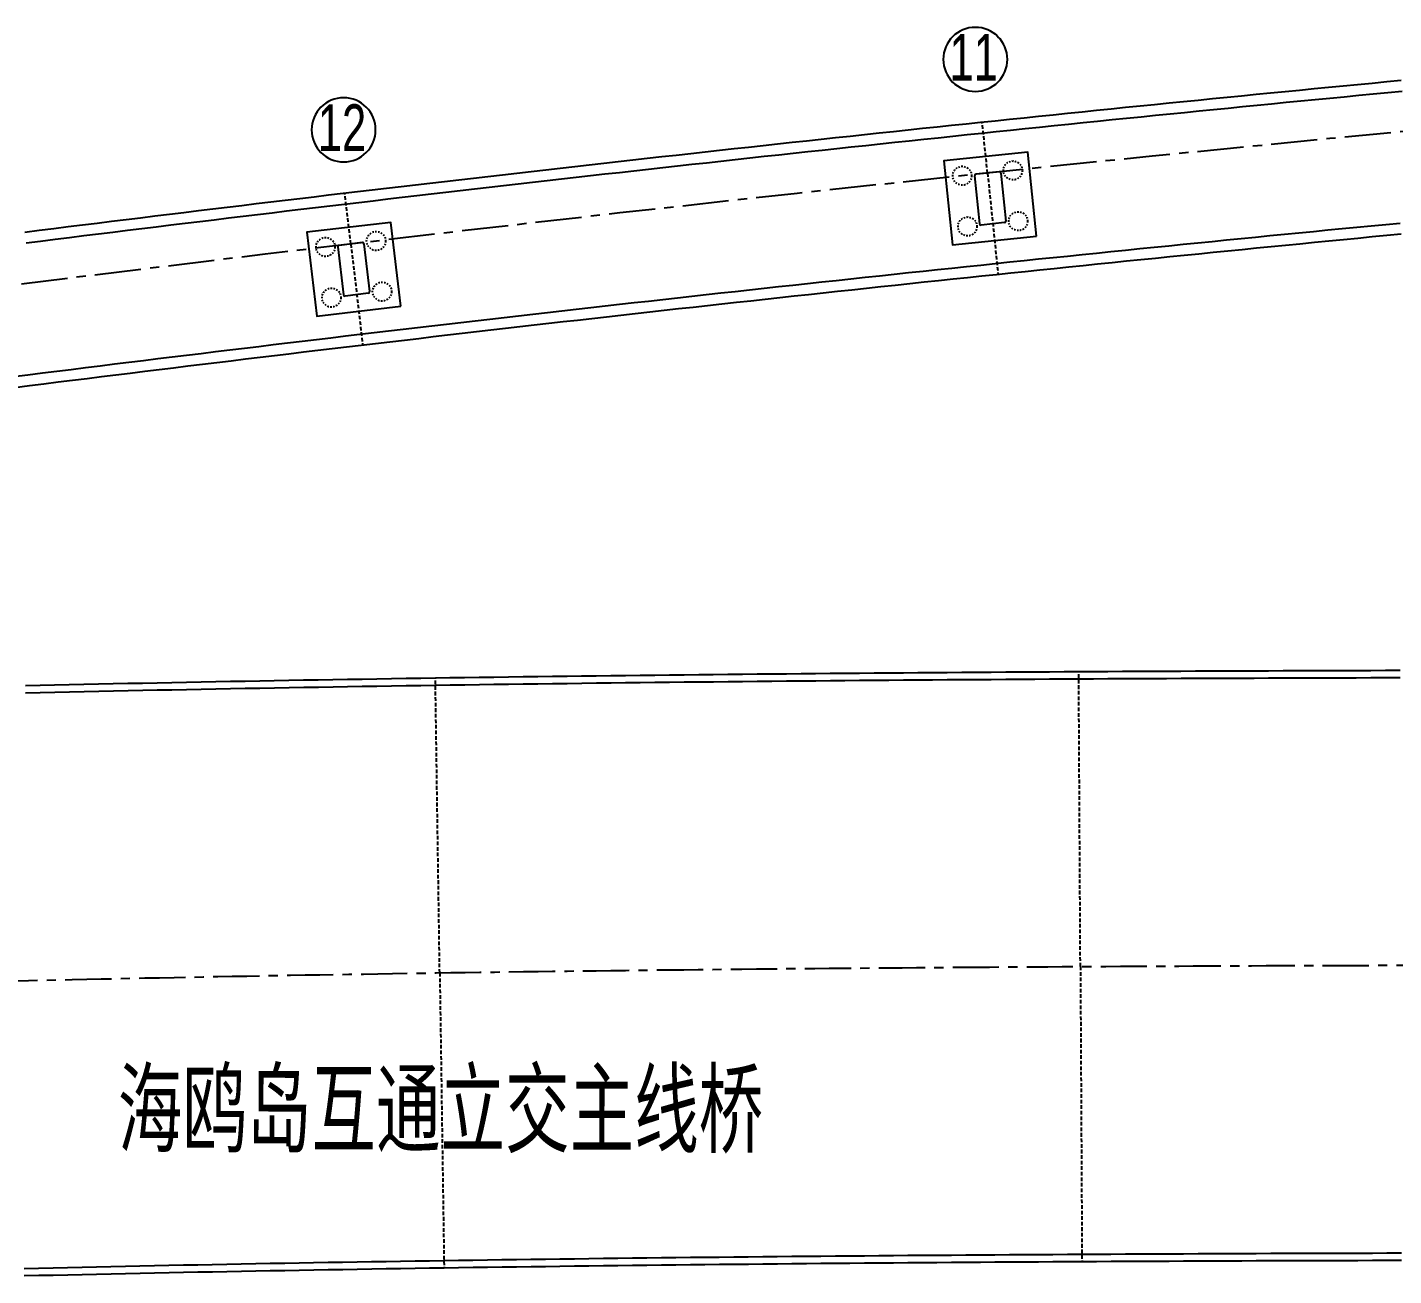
# Model space of a CAD drawing. Header units: millimetres. Extents: x 0 to 987207, y 0 to 5060561.
# Drawn here: x 493502.3 to 493596.1, y 2529704.9 to 2529790.6 of the extents above; entities that cross this region are included whole.
import ezdxf
from ezdxf.enums import TextEntityAlignment as Align

# ---------------------------------------------------------------- set-up
doc = ezdxf.new("R2010")
doc.units = ezdxf.units.MM
doc.header["$LTSCALE"] = 0.1
doc.linetypes.add('CENTER', pattern=[50.8, 31.75, -6.35, 6.35, -6.35])
doc.linetypes.add('DASHED', pattern=[19.05, 12.7, -6.35])
for name, color, linetype in [('1', 1, 'CONTINUOUS'), ('TLJ', 180, 'CONTINUOUS'), ('YLJ', 210, 'CONTINUOUS'), ('zhix', 1, 'CENTER'), ('墩柱图(立面)', 7, 'CONTINUOUS'), ('桥梁', 94, 'CONTINUOUS')]:
    doc.layers.add(name, color=color, linetype=linetype)
doc.styles.add('MyFont', font='fsdb_e.shx', dxfattribs={"width": 0.78, "bigfont": 'hztxt.shx'})
doc.styles.add('桥梁', font='SIMFANG.TTF', dxfattribs={"width": 0.7, "height": 7})

msp = doc.modelspace()

# ---------------------------------------------------------------- linework, layer by layer
at = {"layer": '1', "color": 4, "linetype": 'Continuous'}
for p, q in [((493567.3657, 2529780.4018), (493567.7082, 2529777.1196)), ((493569.0462, 2529780.6777), (493567.4548, 2529780.5116)), ((493569.156, 2529780.5886), (493569.4985, 2529777.3064)), ((493569.4094, 2529777.1966), (493567.8181, 2529777.0305)), ((493523.6389, 2529775.5222), (493524.0265, 2529772.245)), ((493525.3153, 2529775.8212), (493523.7264, 2529775.6332)), ((493525.4264, 2529775.7336), (493525.814, 2529772.4564)), ((493525.7264, 2529772.3454), (493524.1375, 2529772.1574))]:
    msp.add_line(p, q, dxfattribs=at)
for points in [[(493571.6174, 2529776.2708), (493571.0155, 2529782.0394), (493565.2468, 2529781.4375), (493565.8488, 2529775.6688), (493571.6174, 2529776.2708)], [(493527.947, 2529771.45), (493527.2657, 2529777.2098), (493521.5059, 2529776.5286), (493522.1871, 2529770.7688), (493527.947, 2529771.45)]]:
    msp.add_lwpolyline(points, dxfattribs=at)
at = {"layer": '1', "color": 1, "linetype": 'DASHED', "ltscale": 0.01}
for centre in [(493569.991, 2529780.7763), (493566.5099, 2529780.413), (493566.8732, 2529776.9319), (493570.3543, 2529777.2952), (493526.2588, 2529775.9327), (493522.783, 2529775.5216), (493523.1941, 2529772.0459), (493526.6699, 2529772.457)]:
    msp.add_circle(centre, 0.65, dxfattribs=at)
at = {"layer": '1', "color": 4, "linetype": 'Continuous'}
for centre, start, end in [((493567.4652, 2529780.4122), 95.957446, 185.957446), ((493569.0565, 2529780.5782), 5.957446, 95.957446), ((493567.8077, 2529777.13), 185.957446, 275.957446), ((493569.399, 2529777.296), 275.957446, 5.957446), ((493523.7382, 2529775.5339), 96.745263, 186.745263), ((493525.3271, 2529775.7218), 6.745263, 96.745263), ((493524.1258, 2529772.2568), 186.745263, 276.745263), ((493525.7147, 2529772.4447), 276.745263, 6.745263)]:
    msp.add_arc(centre, 0.1, start, end, dxfattribs=at)
at = {"layer": 'TLJ', "flags": 128}
for points in [[(493596.6578, 2529786.9469), (493595.6612, 2529786.8518), (493594.6647, 2529786.7564), (493593.6682, 2529786.6607), (493592.6717, 2529786.5647), (493591.6752, 2529786.4684), (493590.6788, 2529786.3718), (493589.6824, 2529786.2749), (493588.6861, 2529786.1776), (493587.6897, 2529786.0801), (493586.6935, 2529785.9822), (493585.6972, 2529785.884), (493584.7009, 2529785.7855), (493583.7047, 2529785.6867), (493582.7086, 2529785.5876), (493581.7124, 2529785.4882), (493580.7163, 2529785.3884), (493579.7202, 2529785.2884), (493578.7242, 2529785.188), (493577.7282, 2529785.0873), (493576.7322, 2529784.9864), (493575.7362, 2529784.8851), (493574.7403, 2529784.7835), (493573.7444, 2529784.6815), (493572.7485, 2529784.5793), (493571.7527, 2529784.4768), (493570.7569, 2529784.3739), (493569.7611, 2529784.2708), (493568.7654, 2529784.1673), (493567.7697, 2529784.0635), (493566.7741, 2529783.9594), (493565.7784, 2529783.855), (493564.7828, 2529783.7503), (493563.7872, 2529783.6453), (493562.7917, 2529783.5399), (493561.7962, 2529783.4343), (493560.8007, 2529783.3283), (493559.8053, 2529783.222), (493558.8099, 2529783.1154), (493557.8145, 2529783.0086), (493556.8192, 2529782.9013), (493555.8239, 2529782.7938), (493554.8286, 2529782.686), (493553.8334, 2529782.5779), (493552.8382, 2529782.4694), (493551.843, 2529782.3606), (493550.8479, 2529782.2516), (493549.8528, 2529782.1422), (493548.8577, 2529782.0325), (493547.8627, 2529781.9225), (493546.8677, 2529781.8122), (493545.8727, 2529781.7015), (493544.8778, 2529781.5906), (493543.8829, 2529781.4794), (493542.888, 2529781.3678), (493541.8932, 2529781.2559), (493540.8984, 2529781.1437), (493539.9037, 2529781.0313), (493538.909, 2529780.9184), (493537.9143, 2529780.8053), (493536.9196, 2529780.6919), (493535.925, 2529780.5782), (493534.9304, 2529780.4641), (493533.9359, 2529780.3498), (493532.9414, 2529780.2351), (493531.9469, 2529780.1201), (493530.9525, 2529780.0048), (493529.9581, 2529779.8892), (493528.9637, 2529779.7733), (493527.9694, 2529779.6571), (493526.9751, 2529779.5406), (493525.9809, 2529779.4237), (493524.9867, 2529779.3066), (493523.9925, 2529779.1891), (493522.9983, 2529779.0713), (493522.0042, 2529778.9532), (493521.0102, 2529778.8348), (493520.0161, 2529778.7161), (493519.0221, 2529778.5971), (493518.0282, 2529778.4778), (493517.0343, 2529778.3581), (493516.0404, 2529778.2382), (493515.0465, 2529778.1179), (493514.0527, 2529777.9974), (493513.059, 2529777.8765), (493512.0652, 2529777.7553), (493511.0715, 2529777.6338), (493510.0779, 2529777.512), (493509.0843, 2529777.3898), (493508.0907, 2529777.2674), (493507.0971, 2529777.1447), (493506.1036, 2529777.0216), (493505.1102, 2529776.8982), (493504.1168, 2529776.7746), (493503.1234, 2529776.6506), (493502.13, 2529776.5263)], [(493596.66, 2529776.3994), (493595.6667, 2529776.3044), (493594.6735, 2529776.209), (493593.6803, 2529776.1133), (493592.6871, 2529776.0173), (493591.6939, 2529775.921), (493590.7008, 2529775.8244), (493589.7077, 2529775.7274), (493588.7146, 2529775.6302), (493587.7216, 2529775.5327), (493586.7286, 2529775.4348), (493585.7356, 2529775.3366), (493584.7427, 2529775.2381), (493583.7498, 2529775.1393), (493582.7569, 2529775.0402), (493581.7641, 2529774.9408), (493580.7712, 2529774.8411), (493579.7785, 2529774.7411), (493578.7857, 2529774.6407), (493577.793, 2529774.5401), (493576.8003, 2529774.4391), (493575.8076, 2529774.3379), (493574.815, 2529774.2363), (493573.8224, 2529774.1344), (493572.8298, 2529774.0322), (493571.8373, 2529773.9297), (493570.8448, 2529773.8268), (493569.8523, 2529773.7237), (493568.8599, 2529773.6203), (493567.8675, 2529773.5165), (493566.8751, 2529773.4124), (493565.8828, 2529773.3081), (493564.8905, 2529773.2034), (493563.8982, 2529773.0984), (493562.906, 2529772.9931), (493561.9138, 2529772.8875), (493560.9216, 2529772.7815), (493559.9294, 2529772.6753), (493558.9373, 2529772.5688), (493557.9453, 2529772.4619), (493556.9532, 2529772.3547), (493555.9612, 2529772.2473), (493554.9692, 2529772.1395), (493553.9773, 2529772.0314), (493552.9854, 2529771.923), (493551.9935, 2529771.8143), (493551.0017, 2529771.7052), (493550.0099, 2529771.5959), (493549.0181, 2529771.4863), (493548.0264, 2529771.3763), (493547.0347, 2529771.266), (493546.043, 2529771.1555), (493545.0514, 2529771.0446), (493544.0598, 2529770.9334), (493543.0682, 2529770.8219), (493542.0767, 2529770.7101), (493541.0852, 2529770.5979), (493540.0937, 2529770.4855), (493539.1023, 2529770.3728), (493538.1109, 2529770.2597), (493537.1196, 2529770.1463), (493536.1283, 2529770.0327), (493535.137, 2529769.9187), (493534.1457, 2529769.8044), (493533.1545, 2529769.6898), (493532.1633, 2529769.5749), (493531.1722, 2529769.4597), (493530.1811, 2529769.3441), (493529.19, 2529769.2283), (493528.199, 2529769.1121), (493527.208, 2529768.9957), (493526.2171, 2529768.8789), (493525.2261, 2529768.7618), (493524.2353, 2529768.6444), (493523.2444, 2529768.5267), (493522.2536, 2529768.4087), (493521.2628, 2529768.2904), (493520.2721, 2529768.1718), (493519.2814, 2529768.0528), (493518.2907, 2529767.9336), (493517.3001, 2529767.814), (493516.3095, 2529767.6942), (493515.319, 2529767.574), (493514.3285, 2529767.4535), (493513.338, 2529767.3327), (493512.3476, 2529767.2116), (493511.3572, 2529767.0902), (493510.3668, 2529766.9685), (493509.3765, 2529766.8464), (493508.3862, 2529766.7241), (493507.3959, 2529766.6014), (493506.4057, 2529766.4785), (493505.4156, 2529766.3552), (493504.4254, 2529766.2316), (493503.4353, 2529766.1077), (493502.4453, 2529765.9835), (493501.4553, 2529765.859)]]:
    msp.add_lwpolyline(points, dxfattribs=at)
at = {"layer": 'TLJ', "color": 8, "flags": 128}
for points in [[(493502.1719, 2529745.4154), (493503.1779, 2529745.4382), (493504.1839, 2529745.4606), (493505.1899, 2529745.4828), (493506.1958, 2529745.5046), (493507.2017, 2529745.5262), (493508.2076, 2529745.5474), (493509.2134, 2529745.5683), (493510.2192, 2529745.5889), (493511.2249, 2529745.6093), (493512.2307, 2529745.6293), (493513.2363, 2529745.649), (493514.242, 2529745.6685), (493515.2476, 2529745.6876), (493516.2532, 2529745.7065), (493517.2587, 2529745.7251), (493518.2643, 2529745.7434), (493519.2697, 2529745.7614), (493520.2752, 2529745.7791), (493521.2806, 2529745.7966), (493522.286, 2529745.8138), (493523.2913, 2529745.8307), (493524.2966, 2529745.8473), (493525.3019, 2529745.8637), (493526.3071, 2529745.8798), (493527.3123, 2529745.8956), (493528.3174, 2529745.9112), (493529.3226, 2529745.9265), (493530.3276, 2529745.9415), (493531.3327, 2529745.9563), (493532.3377, 2529745.9709), (493533.3427, 2529745.9851), (493534.3476, 2529745.9992), (493535.3525, 2529746.013), (493536.3574, 2529746.0265), (493537.3622, 2529746.0398), (493538.367, 2529746.0528), (493539.3717, 2529746.0656), (493540.3764, 2529746.0782), (493541.3811, 2529746.0905), (493542.3857, 2529746.1026), (493543.3903, 2529746.1145), (493544.3949, 2529746.1261), (493545.3994, 2529746.1375), (493546.4039, 2529746.1487), (493547.4083, 2529746.1596), (493548.4127, 2529746.1704), (493549.4171, 2529746.1809), (493550.4214, 2529746.1912), (493551.4257, 2529746.2012), (493552.43, 2529746.2111), (493553.4342, 2529746.2207), (493554.4384, 2529746.2302), (493555.4425, 2529746.2394), (493556.4466, 2529746.2484), (493557.4507, 2529746.2572), (493558.4547, 2529746.2658), (493559.4587, 2529746.2742), (493560.4626, 2529746.2824), (493561.4666, 2529746.2904), (493562.4704, 2529746.2983), (493563.4743, 2529746.3059), (493564.478, 2529746.3133), (493565.4818, 2529746.3206), (493566.4855, 2529746.3276), (493567.4892, 2529746.3345), (493568.4928, 2529746.3412), (493569.4964, 2529746.3477), (493570.5, 2529746.354), (493571.5035, 2529746.3602), (493572.5069, 2529746.3662), (493573.5104, 2529746.372), (493574.5138, 2529746.3776), (493575.5171, 2529746.3831), (493576.5205, 2529746.3884), (493577.5237, 2529746.3936), (493578.527, 2529746.3985), (493579.5302, 2529746.4034), (493580.5333, 2529746.408), (493581.5364, 2529746.4125), (493582.5395, 2529746.4169), (493583.5426, 2529746.4211), (493584.5456, 2529746.4251), (493585.5485, 2529746.429), (493586.5514, 2529746.4328), (493587.5543, 2529746.4364), (493588.5572, 2529746.4399), (493589.56, 2529746.4432), (493590.5627, 2529746.4464), (493591.5654, 2529746.4494), (493592.5681, 2529746.4524), (493593.5708, 2529746.4551), (493594.5734, 2529746.4578), (493595.5759, 2529746.4603), (493596.5784, 2529746.4627)], [(493502.1011, 2529704.9031), (493503.0945, 2529704.9259), (493504.0879, 2529704.9484), (493505.0814, 2529704.9706), (493506.075, 2529704.9925), (493507.0686, 2529705.014), (493508.0622, 2529705.0353), (493509.0559, 2529705.0563), (493510.0497, 2529705.0769), (493511.0435, 2529705.0973), (493512.0373, 2529705.1174), (493513.0312, 2529705.1372), (493514.0251, 2529705.1567), (493515.0191, 2529705.1759), (493516.0131, 2529705.1949), (493517.0072, 2529705.2135), (493518.0013, 2529705.2319), (493518.9954, 2529705.25), (493519.9896, 2529705.2678), (493520.9839, 2529705.2853), (493521.9782, 2529705.3026), (493522.9725, 2529705.3196), (493523.9669, 2529705.3363), (493524.9613, 2529705.3527), (493525.9558, 2529705.3689), (493526.9503, 2529705.3849), (493527.9449, 2529705.4005), (493528.9395, 2529705.4159), (493529.9341, 2529705.4311), (493530.9288, 2529705.446), (493531.9235, 2529705.4606), (493532.9183, 2529705.475), (493533.9132, 2529705.4892), (493534.908, 2529705.503), (493535.9029, 2529705.5167), (493536.8979, 2529705.5301), (493537.8929, 2529705.5433), (493538.8879, 2529705.5562), (493539.883, 2529705.5689), (493540.8782, 2529705.5813), (493541.8733, 2529705.5935), (493542.8686, 2529705.6055), (493543.8638, 2529705.6172), (493544.8591, 2529705.6288), (493545.8545, 2529705.6401), (493546.8499, 2529705.6511), (493547.8453, 2529705.662), (493548.8408, 2529705.6726), (493549.8363, 2529705.683), (493550.8319, 2529705.6932), (493551.8275, 2529705.7032), (493552.8231, 2529705.713), (493553.8188, 2529705.7225), (493554.8145, 2529705.7319), (493555.8103, 2529705.741), (493556.8061, 2529705.75), (493557.129, 2529705.7528), (493557.802, 2529705.7587), (493558.7979, 2529705.7673), (493559.7938, 2529705.7756), (493560.7898, 2529705.7838), (493561.7859, 2529705.7917), (493562.7819, 2529705.7995), (493563.7781, 2529705.807), (493564.7742, 2529705.8144), (493565.7704, 2529705.8216), (493566.7666, 2529705.8286), (493567.7629, 2529705.8354), (493568.7592, 2529705.8421), (493569.7556, 2529705.8485), (493570.752, 2529705.8548), (493571.7485, 2529705.8609), (493572.745, 2529705.8669), (493573.7415, 2529705.8727), (493574.7381, 2529705.8783), (493575.7347, 2529705.8837), (493576.7313, 2529705.889), (493577.728, 2529705.8941), (493578.7248, 2529705.899), (493579.7215, 2529705.9038), (493580.7184, 2529705.9084), (493581.7152, 2529705.9129), (493582.7121, 2529705.9172), (493583.7091, 2529705.9214), (493584.706, 2529705.9254), (493585.7031, 2529705.9293), (493586.7001, 2529705.9331), (493587.6972, 2529705.9366), (493588.6944, 2529705.9401), (493589.6916, 2529705.9434), (493590.6888, 2529705.9466), (493591.6861, 2529705.9496), (493592.6834, 2529705.9525), (493593.6808, 2529705.9553), (493594.6781, 2529705.9579), (493595.6756, 2529705.9605), (493596.6731, 2529705.9628)]]:
    msp.add_lwpolyline(points, dxfattribs=at)
at = {"layer": 'YLJ', "color": 210, "flags": 128}
for points in [[(493596.7289, 2529786.2003), (493595.7326, 2529786.1052), (493594.7363, 2529786.0099), (493593.74, 2529785.9142), (493592.7437, 2529785.8182), (493591.7475, 2529785.7219), (493590.7513, 2529785.6253), (493589.7552, 2529785.5284), (493588.7591, 2529785.4312), (493587.763, 2529785.3336), (493586.7669, 2529785.2358), (493585.7709, 2529785.1376), (493584.7749, 2529785.0392), (493583.7789, 2529784.9404), (493582.7829, 2529784.8413), (493581.787, 2529784.7419), (493580.7911, 2529784.6422), (493579.7953, 2529784.5421), (493578.7995, 2529784.4418), (493577.8037, 2529784.3412), (493576.8079, 2529784.2402), (493575.8122, 2529784.1389), (493574.8165, 2529784.0373), (493573.8209, 2529783.9355), (493572.8252, 2529783.8332), (493571.8296, 2529783.7307), (493570.8341, 2529783.6279), (493569.8386, 2529783.5248), (493568.8431, 2529783.4213), (493567.8476, 2529783.3176), (493566.8522, 2529783.2135), (493565.8568, 2529783.1091), (493564.8614, 2529783.0044), (493563.866, 2529782.8994), (493562.8707, 2529782.7941), (493561.8755, 2529782.6885), (493560.8802, 2529782.5825), (493559.885, 2529782.4763), (493558.8899, 2529782.3697), (493557.8947, 2529782.2629), (493556.8996, 2529782.1557), (493555.9046, 2529782.0482), (493554.9095, 2529781.9404), (493553.9145, 2529781.8323), (493552.9195, 2529781.7238), (493551.9246, 2529781.6151), (493550.9297, 2529781.5061), (493549.9348, 2529781.3967), (493548.94, 2529781.287), (493547.9452, 2529781.177), (493546.9504, 2529781.0668), (493545.9557, 2529780.9562), (493544.961, 2529780.8452), (493543.9664, 2529780.734), (493542.9717, 2529780.6225), (493541.9771, 2529780.5106), (493540.9826, 2529780.3985), (493539.9881, 2529780.286), (493538.9936, 2529780.1732), (493537.9991, 2529780.0602), (493537.0047, 2529779.9468), (493536.0103, 2529779.833), (493535.016, 2529779.719), (493534.0217, 2529779.6047), (493533.0274, 2529779.49), (493532.0332, 2529779.3751), (493531.039, 2529779.2598), (493530.0448, 2529779.1443), (493529.0507, 2529779.0284), (493528.0566, 2529778.9122), (493527.0625, 2529778.7957), (493526.0685, 2529778.6789), (493525.0745, 2529778.5617), (493524.0806, 2529778.4443), (493523.0867, 2529778.3265), (493522.0928, 2529778.2085), (493521.099, 2529778.0901), (493520.1052, 2529777.9714), (493519.1114, 2529777.8524), (493518.1177, 2529777.7331), (493517.124, 2529777.6135), (493516.1304, 2529777.4936), (493515.1367, 2529777.3734), (493514.1432, 2529777.2528), (493513.1496, 2529777.132), (493512.1561, 2529777.0108), (493511.1627, 2529776.8893), (493510.1693, 2529776.7676), (493509.1759, 2529776.6455), (493508.1825, 2529776.5231), (493507.1892, 2529776.4003), (493506.196, 2529776.2773), (493505.2027, 2529776.154), (493504.2095, 2529776.0303), (493503.2164, 2529775.9064), (493502.2233, 2529775.7821)], [(493596.5886, 2529777.146), (493595.5951, 2529777.0509), (493594.6017, 2529776.9555), (493593.6082, 2529776.8598), (493592.6148, 2529776.7638), (493591.6214, 2529776.6675), (493590.6281, 2529776.5708), (493589.6347, 2529776.4739), (493588.6414, 2529776.3766), (493587.6482, 2529776.279), (493586.6549, 2529776.1812), (493585.6617, 2529776.083), (493584.6686, 2529775.9845), (493583.6754, 2529775.8857), (493582.6823, 2529775.7865), (493581.6892, 2529775.6871), (493580.6962, 2529775.5873), (493579.7031, 2529775.4873), (493578.7102, 2529775.3869), (493577.7172, 2529775.2862), (493576.7243, 2529775.1853), (493575.7314, 2529775.084), (493574.7385, 2529774.9824), (493573.7457, 2529774.8804), (493572.7529, 2529774.7782), (493571.7601, 2529774.6757), (493570.7674, 2529774.5728), (493569.7747, 2529774.4697), (493568.782, 2529774.3662), (493567.7894, 2529774.2624), (493566.7968, 2529774.1583), (493565.8042, 2529774.0539), (493564.8117, 2529773.9492), (493563.8192, 2529773.8442), (493562.8267, 2529773.7389), (493561.8343, 2529773.6332), (493560.8418, 2529773.5273), (493559.8495, 2529773.421), (493558.8571, 2529773.3145), (493557.8648, 2529773.2076), (493556.8726, 2529773.1004), (493555.8803, 2529772.9929), (493554.8881, 2529772.8851), (493553.8959, 2529772.777), (493552.9038, 2529772.6685), (493551.9117, 2529772.5598), (493550.9196, 2529772.4507), (493549.9276, 2529772.3414), (493548.9356, 2529772.2317), (493547.9436, 2529772.1217), (493546.9517, 2529772.0114), (493545.9598, 2529771.9008), (493544.9679, 2529771.7899), (493543.9761, 2529771.6787), (493542.9843, 2529771.5672), (493541.9925, 2529771.4553), (493541.0008, 2529771.3432), (493540.0091, 2529771.2307), (493539.0174, 2529771.1179), (493538.0258, 2529771.0049), (493537.0342, 2529770.8915), (493536.0427, 2529770.7778), (493535.0512, 2529770.6638), (493534.0597, 2529770.5494), (493533.0683, 2529770.4348), (493532.0769, 2529770.3199), (493531.0855, 2529770.2046), (493530.0941, 2529770.0891), (493529.1029, 2529769.9732), (493528.1116, 2529769.857), (493527.1204, 2529769.7405), (493526.1292, 2529769.6237), (493525.138, 2529769.5066), (493524.1469, 2529769.3892), (493523.1558, 2529769.2715), (493522.1648, 2529769.1534), (493521.1738, 2529769.0351), (493520.1828, 2529768.9164), (493519.1919, 2529768.7975), (493518.201, 2529768.6782), (493517.2101, 2529768.5586), (493516.2193, 2529768.4387), (493515.2285, 2529768.3185), (493514.2378, 2529768.198), (493513.2471, 2529768.0772), (493512.2564, 2529767.9561), (493511.2658, 2529767.8346), (493510.2752, 2529767.7129), (493509.2846, 2529767.5908), (493508.2941, 2529767.4684), (493507.3036, 2529767.3457), (493506.3132, 2529767.2228), (493505.3228, 2529767.0995), (493504.3324, 2529766.9758), (493503.3421, 2529766.8519), (493502.3518, 2529766.7277), (493501.3616, 2529766.6032)]]:
    msp.add_lwpolyline(points, dxfattribs=at)
at = {"layer": 'YLJ', "color": 8, "flags": 128}
for points in [[(493502.1833, 2529744.9155), (493503.1891, 2529744.9383), (493504.195, 2529744.9608), (493505.2008, 2529744.9829), (493506.2066, 2529745.0047), (493507.2123, 2529745.0263), (493508.218, 2529745.0475), (493509.2237, 2529745.0684), (493510.2293, 2529745.089), (493511.235, 2529745.1094), (493512.2405, 2529745.1294), (493513.2461, 2529745.1491), (493514.2516, 2529745.1686), (493515.2571, 2529745.1877), (493516.2625, 2529745.2066), (493517.2679, 2529745.2251), (493518.2733, 2529745.2434), (493519.2786, 2529745.2615), (493520.2839, 2529745.2792), (493521.2892, 2529745.2966), (493522.2944, 2529745.3138), (493523.2996, 2529745.3307), (493524.3048, 2529745.3474), (493525.3099, 2529745.3637), (493526.315, 2529745.3798), (493527.3201, 2529745.3957), (493528.3251, 2529745.4112), (493529.3301, 2529745.4265), (493530.3351, 2529745.4416), (493531.34, 2529745.4564), (493532.3449, 2529745.4709), (493533.3497, 2529745.4852), (493534.3545, 2529745.4992), (493535.3593, 2529745.513), (493536.364, 2529745.5265), (493537.3687, 2529745.5398), (493538.3734, 2529745.5529), (493539.378, 2529745.5657), (493540.3826, 2529745.5782), (493541.3872, 2529745.5906), (493542.3917, 2529745.6027), (493543.3962, 2529745.6145), (493544.4006, 2529745.6261), (493545.405, 2529745.6375), (493546.4094, 2529745.6487), (493547.4137, 2529745.6597), (493548.418, 2529745.6704), (493549.4223, 2529745.6809), (493550.4265, 2529745.6912), (493551.4307, 2529745.7013), (493552.4349, 2529745.7111), (493553.439, 2529745.7207), (493554.443, 2529745.7302), (493555.4471, 2529745.7394), (493556.4511, 2529745.7484), (493557.455, 2529745.7572), (493558.459, 2529745.7658), (493559.4628, 2529745.7742), (493560.4667, 2529745.7824), (493561.4705, 2529745.7905), (493562.4743, 2529745.7983), (493563.478, 2529745.8059), (493564.4817, 2529745.8133), (493565.4854, 2529745.8206), (493566.489, 2529745.8276), (493567.4926, 2529745.8345), (493568.4961, 2529745.8412), (493569.4996, 2529745.8477), (493570.5031, 2529745.8541), (493571.5065, 2529745.8602), (493572.5099, 2529745.8662), (493573.5132, 2529745.872), (493574.5165, 2529745.8776), (493575.5198, 2529745.8831), (493576.5231, 2529745.8884), (493577.5263, 2529745.8936), (493578.5294, 2529745.8985), (493579.5325, 2529745.9034), (493580.5356, 2529745.908), (493581.5387, 2529745.9125), (493582.5417, 2529745.9169), (493583.5446, 2529745.9211), (493584.5475, 2529745.9251), (493585.5504, 2529745.929), (493586.5533, 2529745.9328), (493587.5561, 2529745.9364), (493588.5589, 2529745.9399), (493589.5616, 2529745.9432), (493590.5643, 2529745.9464), (493591.5669, 2529745.9494), (493592.5695, 2529745.9524), (493593.5721, 2529745.9551), (493594.5746, 2529745.9578), (493595.5771, 2529745.9603), (493596.5796, 2529745.9627)], [(493502.0895, 2529705.403), (493503.0831, 2529705.4258), (493504.0767, 2529705.4483), (493505.0704, 2529705.4705), (493506.0641, 2529705.4923), (493507.0578, 2529705.5139), (493508.0516, 2529705.5352), (493509.0455, 2529705.5562), (493510.0394, 2529705.5768), (493511.0333, 2529705.5972), (493512.0273, 2529705.6173), (493513.0213, 2529705.6371), (493514.0154, 2529705.6566), (493515.0095, 2529705.6758), (493516.0036, 2529705.6948), (493516.9979, 2529705.7134), (493517.9921, 2529705.7318), (493518.9864, 2529705.7499), (493519.9807, 2529705.7677), (493520.9751, 2529705.7852), (493521.9695, 2529705.8025), (493522.964, 2529705.8195), (493523.9585, 2529705.8362), (493524.9531, 2529705.8527), (493525.9477, 2529705.8689), (493526.9424, 2529705.8848), (493527.937, 2529705.9005), (493528.9318, 2529705.9159), (493529.9266, 2529705.931), (493530.9214, 2529705.9459), (493531.9162, 2529705.9606), (493532.9112, 2529705.975), (493533.9061, 2529705.9891), (493534.9011, 2529706.003), (493535.8961, 2529706.0166), (493536.8912, 2529706.03), (493537.8863, 2529706.0432), (493538.8815, 2529706.0561), (493539.8767, 2529706.0688), (493540.872, 2529706.0813), (493541.8673, 2529706.0935), (493542.8626, 2529706.1055), (493543.858, 2529706.1172), (493544.8534, 2529706.1287), (493545.8489, 2529706.14), (493546.8444, 2529706.1511), (493547.8399, 2529706.162), (493548.8355, 2529706.1726), (493549.8311, 2529706.183), (493550.8268, 2529706.1932), (493551.8225, 2529706.2032), (493552.8183, 2529706.213), (493553.8141, 2529706.2225), (493554.8099, 2529706.2319), (493555.8058, 2529706.241), (493556.8017, 2529706.25), (493557.7977, 2529706.2587), (493558.7937, 2529706.2672), (493559.7897, 2529706.2756), (493560.7858, 2529706.2837), (493561.7819, 2529706.2917), (493562.7781, 2529706.2994), (493563.7743, 2529706.307), (493564.7706, 2529706.3144), (493565.7668, 2529706.3216), (493566.7632, 2529706.3286), (493567.7595, 2529706.3354), (493568.756, 2529706.3421), (493569.7524, 2529706.3485), (493570.7489, 2529706.3548), (493571.7454, 2529706.3609), (493572.742, 2529706.3669), (493573.7386, 2529706.3726), (493574.7353, 2529706.3783), (493575.732, 2529706.3837), (493576.7287, 2529706.389), (493577.7255, 2529706.3941), (493578.7223, 2529706.399), (493579.7192, 2529706.4038), (493580.7161, 2529706.4084), (493581.713, 2529706.4129), (493582.71, 2529706.4172), (493583.707, 2529706.4214), (493584.7041, 2529706.4254), (493585.7012, 2529706.4293), (493586.6983, 2529706.433), (493587.6955, 2529706.4366), (493588.6927, 2529706.4401), (493589.69, 2529706.4434), (493590.6873, 2529706.4466), (493591.6846, 2529706.4496), (493592.682, 2529706.4525), (493593.6794, 2529706.4553), (493594.6769, 2529706.4579), (493595.6744, 2529706.4605), (493596.6719, 2529706.4628)]]:
    msp.add_lwpolyline(points, dxfattribs=at)
at = {"layer": 'zhix', "color": 8, "flags": 128}
msp.add_lwpolyline([(493408.4715, 2529721.3624), (493409.4697, 2529721.4231), (493410.4679, 2529721.4834), (493411.4661, 2529721.5431), (493412.4643, 2529721.6023), (493413.4626, 2529721.6611), (493414.4609, 2529721.7194), (493415.4592, 2529721.7772), (493416.4576, 2529721.8345), (493417.456, 2529721.8913), (493418.4544, 2529721.9476), (493419.4528, 2529722.0035), (493420.4513, 2529722.0588), (493421.4498, 2529722.1137), (493422.4483, 2529722.1682), (493423.4468, 2529722.2221), (493424.4454, 2529722.2756), (493425.444, 2529722.3286), (493426.4426, 2529722.3812), (493427.4413, 2529722.4333), (493428.4399, 2529722.4849), (493429.4386, 2529722.5361), (493430.4373, 2529722.5868), (493431.4361, 2529722.637), (493432.4348, 2529722.6868), (493433.4336, 2529722.7362), (493434.4324, 2529722.7851), (493435.4312, 2529722.8336), (493436.4301, 2529722.8816), (493437.429, 2529722.9291), (493438.4278, 2529722.9763), (493439.4267, 2529723.0229), (493440.4257, 2529723.0692), (493441.4246, 2529723.115), (493442.4236, 2529723.1604), (493443.4226, 2529723.2053), (493444.4216, 2529723.2499), (493445.4206, 2529723.2939), (493446.4197, 2529723.3376), (493447.4187, 2529723.3809), (493448.4178, 2529723.4237), (493449.4169, 2529723.4661), (493450.416, 2529723.5081), (493451.4152, 2529723.5496), (493452.4143, 2529723.5908), (493453.4135, 2529723.6315), (493454.4127, 2529723.6719), (493455.4119, 2529723.7118), (493456.4111, 2529723.7513), (493457.4103, 2529723.7904), (493458.4096, 2529723.8291), (493459.4089, 2529723.8674), (493460.4081, 2529723.9054), (493461.4074, 2529723.9429), (493462.4067, 2529723.98), (493463.4061, 2529724.0167), (493464.4054, 2529724.0531), (493465.4048, 2529724.089), (493466.4041, 2529724.1246), (493467.4035, 2529724.1598), (493468.4029, 2529724.1946), (493469.4023, 2529724.229), (493470.4017, 2529724.2631), (493471.4012, 2529724.2967), (493472.4006, 2529724.33), (493473.4001, 2529724.363), (493474.3995, 2529724.3955), (493475.399, 2529724.4277), (493476.3985, 2529724.4595), (493477.398, 2529724.491), (493478.3975, 2529724.5221), (493479.3971, 2529724.5528), (493480.3966, 2529724.5832), (493481.3961, 2529724.6132), (493482.3957, 2529724.6429), (493483.3953, 2529724.6722), (493484.3949, 2529724.7012), (493485.3944, 2529724.7298), (493486.394, 2529724.7581), (493487.3937, 2529724.786), (493488.3933, 2529724.8136), (493489.3929, 2529724.8409), (493490.3925, 2529724.8678), (493491.3922, 2529724.8944), (493492.3918, 2529724.9206), (493493.3915, 2529724.9465), (493494.3912, 2529724.9721), (493495.3909, 2529724.9973), (493496.3906, 2529725.0223), (493497.3902, 2529725.0469), (493498.39, 2529725.0712), (493499.3897, 2529725.0951), (493500.3894, 2529725.1188), (493501.3891, 2529725.1421), (493502.3889, 2529725.1651), (493503.3886, 2529725.1878), (493504.3883, 2529725.2102), (493505.3881, 2529725.2323), (493506.3879, 2529725.254), (493507.3876, 2529725.2755), (493508.3874, 2529725.2967), (493509.3872, 2529725.3176), (493510.387, 2529725.3381), (493511.3868, 2529725.3584), (493512.3866, 2529725.3784), (493513.3864, 2529725.3981), (493514.3862, 2529725.4175), (493515.386, 2529725.4366), (493516.3858, 2529725.4554), (493517.3857, 2529725.474), (493518.3855, 2529725.4922), (493519.3853, 2529725.5102), (493520.3852, 2529725.5279), (493521.385, 2529725.5454), (493522.3849, 2529725.5625), (493523.3847, 2529725.5794), (493524.3846, 2529725.596), (493525.3845, 2529725.6123), (493526.3843, 2529725.6284), (493527.3842, 2529725.6442), (493528.3841, 2529725.6598), (493529.384, 2529725.6751), (493530.3839, 2529725.6901), (493531.3837, 2529725.7049), (493532.3836, 2529725.7194), (493533.3835, 2529725.7337), (493534.3834, 2529725.7477), (493535.3833, 2529725.7615), (493536.3833, 2529725.775), (493537.3832, 2529725.7883), (493538.3831, 2529725.8013), (493539.383, 2529725.8142), (493540.3829, 2529725.8267), (493541.3828, 2529725.839), (493542.3828, 2529725.8511), (493543.3827, 2529725.863), (493544.3826, 2529725.8746), (493545.3826, 2529725.886), (493546.3825, 2529725.8972), (493547.3824, 2529725.9082), (493548.3824, 2529725.9189), (493549.3823, 2529725.9294), (493550.3823, 2529725.9397), (493551.3822, 2529725.9498), (493552.3822, 2529725.9597), (493553.3821, 2529725.9693), (493554.3821, 2529725.9788), (493555.382, 2529725.988), (493556.382, 2529725.997), (493557.382, 2529726.0058), (493558.3819, 2529726.0145), (493559.3819, 2529726.0229), (493560.3819, 2529726.0311), (493561.3818, 2529726.0391), (493562.3818, 2529726.047), (493563.3818, 2529726.0546), (493564.3817, 2529726.0621), (493565.3817, 2529726.0693), (493566.3817, 2529726.0764), (493567.3817, 2529726.0833), (493568.3816, 2529726.09), (493569.3816, 2529726.0966), (493570.3816, 2529726.1029), (493571.3816, 2529726.1091), (493572.3816, 2529726.1151), (493573.3815, 2529726.1209), (493574.3815, 2529726.1266), (493575.3815, 2529726.1321), (493576.3815, 2529726.1374), (493577.3815, 2529726.1426), (493578.3815, 2529726.1476), (493579.3815, 2529726.1524), (493580.3815, 2529726.1571), (493581.3814, 2529726.1616), (493582.3814, 2529726.166), (493583.3814, 2529726.1702), (493584.3814, 2529726.1743), (493585.3814, 2529726.1782), (493586.3814, 2529726.182), (493587.3814, 2529726.1856), (493588.3814, 2529726.1891), (493589.3814, 2529726.1925), (493590.3814, 2529726.1957), (493591.3814, 2529726.1988), (493592.3814, 2529726.2017), (493593.3814, 2529726.2045), (493594.3814, 2529726.2072), (493595.3814, 2529726.2098), (493596.3814, 2529726.2122), (493597.3814, 2529726.2145), (493598.3813, 2529726.2167), (493599.3813, 2529726.2188), (493600.3813, 2529726.2207), (493601.3813, 2529726.2225), (493602.3813, 2529726.2243), (493603.3813, 2529726.2259), (493604.3813, 2529726.2274), (493605.3813, 2529726.2287), (493606.3813, 2529726.23), (493607.3813, 2529726.2312), (493608.3813, 2529726.2323), (493609.3813, 2529726.2332), (493610.3813, 2529726.2341), (493611.3813, 2529726.2349), (493612.3813, 2529726.2356), (493613.3813, 2529726.2362), (493614.3813, 2529726.2367), (493615.3813, 2529726.2371), (493616.3813, 2529726.2374), (493617.3813, 2529726.2377), (493618.3813, 2529726.2378), (493619.3813, 2529726.2379), (493620.3813, 2529726.2379), (493621.3813, 2529726.2378), (493622.3813, 2529726.2377), (493623.3813, 2529726.2375), (493624.3813, 2529726.2372), (493625.3813, 2529726.2368), (493626.3813, 2529726.2364), (493627.3813, 2529726.2359), (493628.3813, 2529726.2354), (493629.3813, 2529726.2348), (493630.3813, 2529726.2341), (493631.3813, 2529726.2334), (493632.3813, 2529726.2326), (493633.3813, 2529726.2318), (493634.3813, 2529726.2309), (493635.3813, 2529726.23), (493636.3813, 2529726.229), (493637.3813, 2529726.228), (493638.3813, 2529726.2269), (493639.3813, 2529726.2258), (493640.3813, 2529726.2247), (493641.3813, 2529726.2235), (493642.3813, 2529726.2223), (493643.3813, 2529726.2211), (493644.3813, 2529726.2198), (493645.3813, 2529726.2185), (493646.3813, 2529726.2172), (493647.3813, 2529726.2159), (493648.3813, 2529726.2145), (493649.3813, 2529726.2131), (493650.3813, 2529726.2117), (493651.3813, 2529726.2103), (493652.3813, 2529726.2089), (493653.3813, 2529726.2074), (493654.3813, 2529726.206), (493655.3813, 2529726.2045), (493656.3813, 2529726.203), (493657.3813, 2529726.2015), (493658.3813, 2529726.2001)], dxfattribs=at)
at = {"layer": 'zhix'}
msp.add_arc((493900.3778, 2526597.8771), 3200, 95.095214, 102.1186165, dxfattribs=at)
at = {"layer": '墩柱图(立面)', "color": 1, "linetype": 'Continuous'}
for centre, start, end in [((493567.4113, 2529788.4015), 90, 270), ((493567.4113, 2529788.4015), 270, 90), ((493524.0288, 2529783.5657), 90, 270), ((493524.0288, 2529783.5657), 270, 90)]:
    msp.add_arc(centre, 2.2, start, end, dxfattribs=at)
at = {"layer": '桥梁', "linetype": 'DASHED', "ltscale": 0.2}
for p, q in [((493568.2505, 2529780.5947), (493567.8872, 2529784.0758)), ((493568.2505, 2529780.5947), (493568.977, 2529773.6325)), ((493524.5209, 2529775.7272), (493524.1098, 2529779.203)), ((493524.5209, 2529775.7272), (493525.3431, 2529768.7757))]:
    msp.add_line(p, q, dxfattribs=at)
at = {"layer": '桥梁', "color": 8, "linetype": 'DASHED', "ltscale": 0.2}
for p, q in [((493574.6259, 2529726.1279), (493574.5138, 2529746.3776)), ((493530.6282, 2529725.6938), (493530.3276, 2529745.9415)), ((493574.6259, 2529726.1279), (493574.7381, 2529705.8783)), ((493530.6282, 2529725.6938), (493530.9288, 2529705.446))]:
    msp.add_line(p, q, dxfattribs=at)

# ---------------------------------------------------------------- texts
at = {"layer": '墩柱图(立面)', "color": 7, "linetype": 'Continuous', "style": 'MyFont', "width": 0.7}
for s, p in [('11', (493565.6342, 2529786.9518)), ('12', (493522.2517, 2529782.116))]:
    msp.add_text(s, height=3.2, dxfattribs=at).set_placement(p)
at = {"layer": '桥梁', "color": 8, "style": '桥梁', "width": 0.65}
msp.add_text('海鸥岛互通立交主线桥', height=5, rotation=359.962677, dxfattribs=at).set_placement((493530.685, 2529716.3738), align=Align.MIDDLE_CENTER)

doc.saveas('drawing.dxf')
